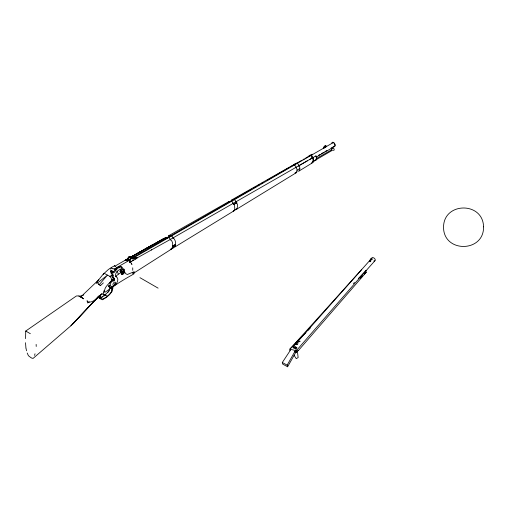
<?xml version="1.0" encoding="UTF-8"?>
<svg xmlns="http://www.w3.org/2000/svg" width="509" height="509" viewBox="0 0 509 509"><rect width="100%" height="100%" fill="white"/><g stroke="black" fill="none" stroke-linecap="round" stroke-linejoin="round"><path stroke-width="0.76" d="M232.74 200.177L232.912 199.808A2.38 1.374 60 0 1 235.82 201.488L235.922 201.819A3.639 2.106 60 0 1 236.38 202.168L237.55 204.822A10.034 5.796 60 0 1 237.557 205.426L237.13 208.652L233.86 210.911L174.275 247.374C176.222 244.734 176.019 239.618 173.009 237.754A2.38 1.374 60 0 0 170.095 236.074L169.93 236.443M292.783 165.514L292.949 165.145A2.38 1.374 60 0 1 295.863 166.825C297.052 168.473 297.631 171.011 296.219 172.755L236.628 209.218L235.196 209.466M298.923 166.284A2.38 1.374 60 0 0 298.866 165.749C300.195 167.009 300.348 170.388 298.509 171.247M111.242 271.653L110.892 270.858A3.391 1.96 -60 0 0 110.733 271.971L110.809 272.601A3.665 2.119 -60 0 0 112.044 273.747L112.413 275.426A1.864 1.075 -60 0 0 112.852 277.532L113.679 278.016A2.348 1.355 -60 0 1 114.43 278.945L113.952 280.421L112.941 281.07A2.825 1.629 -60 0 0 110.701 283.169A2.825 1.629 -60 0 0 110.669 285.893A5.637 3.251 -60 0 0 115.804 284.34A4.931 2.85 -60 0 0 116.65 277.176C114.531 275.91 115.836 272.83 117.178 271.431A6.35 3.665 -60 0 1 120.83 269.439L122.154 267.32L121.327 266.837A6.7 3.868 -60 0 0 119.093 266.652A8.125 4.689 -60 0 0 116.695 268.065L115.358 269.407A7.622 4.403 -60 0 0 113.863 271.596L112.591 272.404A2.831 1.635 -60 0 1 111.751 272.321M122.154 267.32A6.7 3.868 -60 0 0 119.927 267.136A8.125 4.689 -60 0 0 117.528 268.542L116.186 269.885A7.622 4.403 -60 0 0 114.69 272.073L113.424 272.881A2.831 1.635 -60 0 1 112.362 272.639L111.725 271.335A3.391 1.96 -60 0 0 111.56 272.455L111.636 273.078A3.665 2.119 -60 0 0 112.871 274.224L113.24 275.91A1.864 1.075 -60 0 0 113.679 278.016M25.584 338.625L25.73 331.047L76.35 295.996L78.64 295.856L82.738 298.236M103.709 292.223L103.55 294.374L104.523 295.481L106.572 295.468L105.121 294.635M132.747 270.336L132.734 267.823M110.638 288.298L110.701 287.738M111.159 288.603L111.35 287.483M112.464 287.311L112.273 288.431M294.73 164.719L295.023 164.019M133.803 256.491L133.873 255.976L129.7 257.306L129.42 256.561L128.262 257.23L127.587 260.074M103.976 291.803L104.021 291.453M111.325 288.329L111.401 287.859M112.222 288.056L112.298 286.713M109.492 288.889L109.27 290.206L107.183 292.853L103.639 295.914L100.324 297.841L98.434 296.874M170.61 249.143L170.254 249.257M112.203 288.578L112.406 286.777M129.305 261.072L130.743 261.9L136.953 258.311L136.889 257.713L132.404 258.865L131.5 257.758L130.342 258.432L129.324 260.894M34.548 355.397L35.045 353.755M114.086 280.217C112.75 280.122 113.501 278.378 114.372 279.562M110.879 270.903L111.725 271.335M234.375 210.338L234.808 208.499L234.407 204.904A3.633 2.093 60 0 0 234.127 204.3L233.039 203.091A2.38 1.374 60 0 0 230.125 201.411L229.96 201.787M228.528 202.277L229.114 201.405L230.03 201.621L232.81 200.024L232.009 199.782L231.519 200.292M167.143 238.053L167.315 237.678A2.38 1.374 60 0 1 170.222 239.357L170.394 239.924M165.368 237.996L165.889 237.309L167.276 237.76L170.057 236.157L168.695 235.718L168.148 236.43M112.279 289.557L112.75 286.682M290.474 350.122L282.304 362.51L282.769 364.158L287.623 366.779L287.165 365.131L296.963 347.762L294.794 347.31M287.623 366.779L295.92 352.082M101.755 293.61L100.203 296.06L100.795 298.242L102.684 299.203L105.993 297.275L109.543 294.215L111.624 291.568L111.993 286.771M110.606 269.185L110.746 268.962A9.786 5.65 60 0 1 111.624 268.071L112.941 268.828M96.767 282.209L103.022 274.376L108.035 269.808A32.01 18.483 -60 0 1 113.176 266.506L114.888 265.711L115.193 265.997M101.323 294.164L99.675 296.493L99.929 298.128L98.294 297.186M112.177 290.015L112.922 288.177L112.826 286.287M292.134 165.692L292.796 165.482L290.754 166.659M31.622 358.031L33.066 358.412L70.885 325.779L98.981 295.971L94.159 301.124M123.369 273.549L123.642 273.212A2.081 1.203 -60 0 0 124.285 271.316L125.691 273.67L127.307 274.504L134.223 271.672L134.052 273.766L131.494 275.293A241.431 139.39 -60 0 0 105.592 291.905L104.759 292.223C103.2 286.936 111.185 282.132 113.876 278.035M107.908 292.37L109.263 290.703M125.087 260.57L127.88 258.725M103.384 282.87L100.483 285.568L98.18 283.767L99.293 284.588L107.431 275.165L97.06 283.303L96.15 283.106L97.314 282.024M123.363 273.537L123.642 273.212A1.705 0.986 -60 0 0 123.394 270.96M294.826 351.923L296.238 352.266L298.579 350.319L366.047 272.461L366.047 270.514L358.323 278.487M296.238 352.266L296.238 350.777L366.047 270.514M99.007 296.092L99.134 296.41L100.642 294.705M293.394 346.476L372.003 257.942M365.946 270.833L374.923 260.748M237.13 208.652L236.628 209.218M134.395 272.722L171.514 249.066C173.257 246.49 173.454 241.279 170.261 239.484L135.139 259.024M361.708 269.535L289.895 349.11L289.895 350.701M371.818 259.577A1.991 0.891 -76.8 0 0 370.667 259.005A1.991 0.891 -76.8 0 0 369.897 261.702L371.137 260.703M72.424 324.386L93.02 302.352M73.271 323.463L98.619 296.442M120.003 271.233L120.722 270.489A0.954 0.554 -60 0 0 121.428 270.565L121.6 270.413A0.954 0.554 -60 0 0 121.975 269.185L122.663 268.466L123.935 269.197L124.336 270.133L121.676 272.9L120.41 272.162L120.003 271.233L121.276 271.965L121.676 272.9M121.276 271.965L121.988 271.221A0.954 0.554 -60 0 0 122.694 271.297L122.866 271.144A0.954 0.554 -60 0 0 123.242 269.916L123.935 269.197M98.759 279.797L80.918 296.76M360.531 278.188L362.739 275.897L360.563 278.143M305.903 332.593L289.895 349.11L296.238 350.777M308.104 330.316L310.312 328.038M353.354 283.615L354.461 282.476M70.885 325.779L74.117 322.547M83.005 295.513L83.8 294.743M135.521 257.319L136.889 257.713M298.019 343.658L296.906 344.72L295.888 344.44L295.799 342.977L296.836 341.991L299.203 340.973M296.906 344.72L296.817 343.257L297.854 342.271L300.221 341.259M126.983 260.964L128.605 259.934M97.531 297.841C94.948 300.215 91.302 303.078 87.599 301.831L87.09 300.73L87.453 302.206M121.81 272.608A1.705 0.986 -60 0 0 122.745 273.995L123.299 273.607L122.923 273.912A2.081 1.203 -60 0 1 121.855 274.122M104.116 295.99L105.847 294.482M295.029 164.013L295.436 163.809M331.906 148.927L333.242 148.157L333.847 148.507L334.267 149.932L333.414 150.53M115.556 276.508L117.248 275.121A32.01 18.483 -60 0 1 120.671 272.773M103.753 292.032L104.396 291.523M103.238 274.491A3.328 1.921 60 0 1 104.797 273.645L110.218 276.565M298.579 350.319L296.238 351.872L294.826 351.528M170.712 249.397L173.467 247.705L170.712 249.397L171.514 249.066M299.037 171.03L312.163 162.995M296.97 170.28L299.776 168.574M175.274 245.707L172.519 247.387L175.268 245.72M175.408 244.492L172.653 246.159L175.408 244.505M170.261 239.484L315.93 155.9A1.941 1.12 60 0 1 316.693 157.765L316.693 158.973A3.468 2.004 60 0 1 315.364 160.112M101.755 297.39L102.933 296.69M323.533 148.183A1.858 1.075 -60 0 1 324.837 145.905A1.858 1.075 -60 0 1 326.161 146.643L323.533 148.183L325.505 147.031M233.396 204.733L236.895 202.69L234.127 204.3M313.003 161.563L332.065 150.479M128.262 257.23L129.782 256.765L130.368 257.688L134.98 256.612L135.235 257.153M115.988 265.552L125.806 259.883L127.25 260.716M130.342 258.432L131.863 257.968M134.427 256.651L128.739 259.934L128.624 257.433M305.661 158.076L309.631 155.786A2.38 1.374 60 0 1 311.26 155.283A2.38 1.374 60 0 1 312.882 157.656A1.941 1.12 60 0 1 313.499 158.732L313.544 158.897A1.941 1.126 59.1 0 1 313.646 159.521L313.321 162.097L311.877 162.702M310.318 155.391L312.367 154.208M114.258 269.019L130.749 259.495M132.124 258.706L333.49 142.444M134.166 257.961L135.776 257.07M309.345 159.699L312.863 157.669L312.94 158.197L312.628 157.593M307.321 160.863L298.866 165.749L298.7 165.183A2.38 1.374 60 0 0 295.786 163.504M318.659 155.27L320.034 154.475M321.414 153.68L323.476 152.484M324.857 151.688L326.924 150.499M331.054 148.113L333.121 146.916M316.127 157.16L334.68 146.446M111.719 279.956L111.681 279.645A3.328 1.921 60 0 0 110.059 276.68L111.426 275.897M331.792 150.454C331.575 149.302 331.652 151.141 332.129 150.174L331.734 149.761L331.569 150.117M313.169 161.588L316.216 159.826M111.681 279.645L113.049 278.856M170.738 235.769L229.349 202.016M233.497 199.63L238.269 196.881M239.631 196.099L251.898 189.03M253.259 188.247L255.989 186.676M258.031 185.499L259.399 184.716M261.441 183.539L262.803 182.75M267.575 180.001L271.666 177.647M273.028 176.865L274.396 176.076M275.757 175.293L283.252 170.973M284.62 170.191L289.392 167.442M293.362 165.151L295.634 163.847M296.97 163.077L301.646 160.386M302.989 159.616L304.325 158.846M134.032 256.822L167.276 237.76M316.114 158.713L331.671 149.792M130.482 257.401L152.331 244.994L130.463 257.414M231.919 199.808L291.67 165.883M168.695 235.718L229.114 201.405M294.52 164.28L295.105 163.943M130.234 257.484L166.258 237.277M125.424 260.194L128.179 258.636L125.71 260.334M130.247 257.465L164.019 238.365M130.641 257.179L165.183 237.888M129.897 262.644L129.63 262.084L131.004 261.321M132.385 260.557L133.759 259.787M123.757 271.189L124.368 271.361A2.081 1.203 -60 0 1 123.725 273.257L123.642 273.212M311.826 163.109L312.933 161.868L313.003 159.902A1.941 1.126 59.1 0 0 312.335 158.191M296.219 172.755L294.972 172.907M233.198 211.19L233.86 210.911M295.856 172.659L296.2 172.519L295.856 172.716M81.917 295.831L78.882 296.187L82.356 297.95M131.5 257.758L131.736 258.483L135.432 257.23M114.888 265.711L114.544 265.87L115.861 266.627M104.218 294.826L103.072 294.641L102.099 293.534M99.134 296.41L99.675 296.493L100.451 298.834L102.341 299.795L106.476 297.351L109.359 294.838L112.075 291.511L112.47 286.961M296.836 341.991L297.854 342.271M295.799 342.977L296.817 343.257M112.852 277.532L113.469 278.009M25.73 331.047L30.349 333.713M98.097 297.472L99.987 298.433M31.227 357.859L28.44 355.74L27.206 353.017M282.304 362.51L287.165 365.131M133.873 255.976L134.98 256.612M131.755 256.511L132.556 256.975M133.772 257.675L134.573 258.139M129.42 256.561L129.782 256.765M131.736 258.483L132.404 258.865M129.63 262.084L131.074 262.924L131.971 264.534M139.943 277.666L158.114 288.151M119.093 266.652L119.927 267.136M123.725 269.776L124.336 270.133M121.975 269.185L123.242 269.916M119.997 268.956L120.83 269.439M120.722 270.489L121.988 271.221M115.594 268.879L116.421 269.363M123.006 273.848L123.006 273.963A2.081 1.203 -60 0 1 121.937 274.166L121.606 273.944M120.983 272.493L121.466 273.479L121.066 272.544M111.159 270.833L111.986 271.31M111.159 270.966L111.993 271.45M115.288 276.311L116.116 276.788M112.413 275.426L113.24 275.91M113.609 278.658L114.436 279.136M113.59 278.868L114.417 279.346M113.469 279.307L114.302 279.785M113.373 279.524L114.207 280.007M113.125 279.937L113.952 280.421M112.973 280.122L113.8 280.599M112.813 280.281L113.641 280.758M112.642 280.414L113.469 280.892M98.199 296.645L99.834 297.587L99.618 296.174M82.464 297.962L83.501 298.853L82.852 298.268M99.293 284.588L100.483 285.568M131.271 263.528L131.774 264.12M294.113 355.365L296.238 358.654L298.147 357.553L297.396 351.274M121.428 273.638L121.683 273.982M173.047 237.888L173.175 238.32M26.576 350.796L25.978 348.239M235.922 201.819L235.991 202.054A2.38 1.374 60 0 1 236.049 202.588M296.022 167.346L296.028 167.391A2.38 1.374 60 0 1 296.085 167.925M103.982 290.626L104.071 291.103M25.914 347.882L25.514 342.71M312.259 158.032L312.316 158.566A2.38 1.374 60 0 0 310.846 155.792A2.38 1.374 60 0 0 309.001 156.148M36.145 344.402L36.222 346.457M130.698 258.636L130.743 261.9M111.738 280.574L111.738 280.898M315.93 155.9A2.38 1.374 60 0 1 315.987 156.435M308.384 156.505A1.941 1.12 60 0 1 308.689 156.212M110.059 276.68A29.337 16.937 -60 0 1 112.279 274.561M116.892 271.106A6.057 3.499 60 0 1 117.967 273.142L118.12 273.568A6.057 3.499 60 0 1 118.253 273.988M111.013 270.324A6.089 2.335 47.1 0 1 113.24 271.615M167.537 237.964A2.004 1.158 60 0 1 167.766 237.754M296.238 163.58A2.004 1.158 60 0 1 296.531 163.491M298.471 165.209A2.004 1.158 60 0 1 298.611 165.679M232.81 203.116A2.004 1.158 60 0 1 232.95 203.594M309.396 156.059A2.004 1.158 60 0 1 309.625 155.849M311.858 157.478A2.004 1.158 60 0 1 311.998 157.955M293.699 165.126A2.004 1.158 60 0 1 294.037 165.158M310.255 155.487A2.004 1.158 60 0 1 310.891 155.43M89.323 301.926A9.436 5.446 -60 0 1 87.605 302.957M123.006 271.151A1.705 0.973 -59.5 0 1 124.031 272.627A1.705 0.973 -59.5 0 1 121.937 273.836L121.785 273.238A1.705 0.973 -59.5 0 1 122.147 272.054M109.842 285.415A2.825 1.629 -60 0 1 109.607 285.04M109.626 283.335A2.825 1.629 -60 0 1 109.874 282.686M110.218 282.075A2.825 1.629 -60 0 1 111.624 280.758M122.777 271.214A1.705 0.986 -60 0 1 123.089 271.036M122.86 271.259A1.705 0.986 -60 0 1 124.12 271.399A1.705 0.986 -60 0 1 123.725 273.257M122.828 274.039A1.705 0.986 -60 0 1 122.052 272.245M122.281 271.863A1.705 0.986 -60 0 1 122.554 271.526M297.033 171.775A1.381 0.821 1.6 0 1 296.053 172.341M323.794 148.335A1.858 1.075 -60 0 1 325.098 146.058A1.858 1.075 -60 0 1 326.422 146.796M331.868 142.946A2.38 1.374 60 0 1 333.783 142.641A2.38 1.374 60 0 1 335.17 145.523A2.38 1.374 60 0 1 333.49 146.325M332.262 142.857A2.004 1.158 60 0 1 334.496 143.805M334.725 144.276A2.004 1.158 60 0 1 334.725 145.911M149.092 248.608A2.004 1.158 60 0 1 149.322 248.405M151.326 249.563A2.004 1.158 60 0 1 151.548 250.027M113.068 268.905A2.38 1.374 60 0 1 115.448 270.273M233.625 210.478A1.381 0.821 1.6 0 1 233.294 210.554M293.19 346.75A1.947 1.323 40.5 0 1 294.724 346.292A1.947 1.323 40.5 0 1 296.353 347.717M371.71 259.011A2.03 1.374 40.5 0 1 373.154 257.694A2.03 1.374 40.5 0 1 375.222 259.679A2.03 1.374 40.5 0 1 373.778 260.996M370.177 261.766A1.991 0.891 -76.8 0 1 370.946 259.068A1.991 0.891 -76.8 0 1 372.098 259.641M109.06 285.988L109.066 285.969M109.861 287.388L109.868 287.362M114.62 284.219C114.398 286.033 115.88 281.833 114.62 284.219M123.267 272.862C123.566 273.899 123.712 271.501 123.267 272.862M133.364 273.263L133.371 273.244M483.55 226.836C484.104 252.744 443.409 253.094 443.543 227.173C443.581 201.838 483.086 201.494 483.55 226.836M133.581 273.25L133.581 273.25A0.7 0.401 -59.5 0 0 133.428 272.5A0.7 0.401 -59.5 0 0 132.76 273.416L132.824 273.664A0.7 0.401 -59.5 0 0 133.632 273.282M295.716 348.271L293.031 347.711L295.716 348.271M366.047 272.461L364.393 274.179L366.047 272.461M313.563 161.487L312.933 161.868L313.563 161.487M128.344 258.489L125.608 260.029L128.344 258.502M109.32 287.782L109.257 287.54A0.7 0.401 -59.5 0 1 109.925 286.618A0.7 0.401 -59.5 0 1 110.122 287.4A0.7 0.401 -59.5 0 1 109.32 287.782M108.512 286.389L108.449 286.141A0.7 0.401 -59.5 0 1 109.117 285.225A0.7 0.401 -59.5 0 1 109.32 286.001A0.7 0.401 -59.5 0 1 108.512 286.389M114.296 285.441A1.966 1.12 -59.5 0 0 115.518 282.355A1.966 1.12 -59.5 0 0 113.113 283.742A1.966 1.12 -59.5 0 0 114.296 285.441"/></g></svg>
